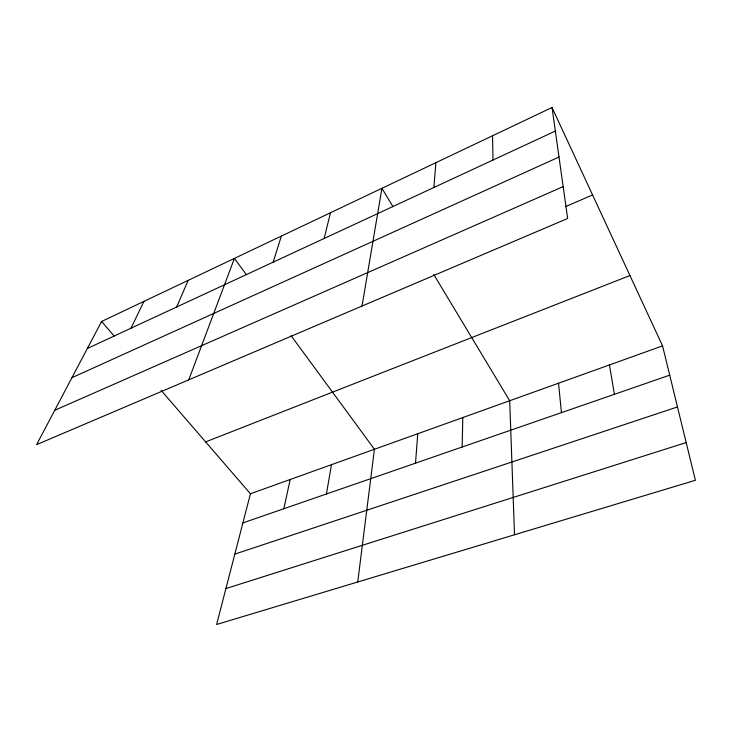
<?xml version="1.0" encoding="UTF-8"?>
<svg xmlns="http://www.w3.org/2000/svg" width="732" height="732" viewBox="0 0 732 732"><rect width="100%" height="100%" fill="white"/><g stroke="black" fill="none" stroke-linecap="round" stroke-linejoin="round"><path stroke-width="1.1" d="M462.148 447.014L462.807 417.56M415.511 463.155L417.752 433.728M433.884 187.493L435.879 162.678M357.728 581.995L374.427 449.274L291.199 335.805M362.02 306.058L381.93 188.307L393.002 206.717M326.408 493.999L331.495 464.683M283.833 508.74L290.192 479.506M324.139 238.476L330.48 212.747M161.113 390.376L250.435 493.771L216.617 624.497L695.4 480.284L662.561 345.879L552.029 107.503L101.602 321.485L36.6 444.653L567.648 218.475L552.029 107.503M273.146 262.175L281.363 236.088M188.746 379.853L234.414 258.387L246.41 274.738M176.659 306.992L188.17 280.356M130.991 328.211L143.939 301.364M87.346 348.487L555.35 131.065M71.937 377.694L559.001 157.032M54.735 410.286L563.164 186.605M565.507 206.634L592.581 194.959M205.619 441.899L629.95 275.534M250.435 493.771L662.561 345.879M242.896 522.913L669.716 375.159M234.816 554.124L677.484 406.946M225.904 588.583L686.186 442.567M101.602 321.485L114.201 336.07M433.737 274.445L509.692 400.733L514.523 534.772M609.445 364.939L614.395 394.31M558.534 383.211L561.453 412.628M492.508 135.777L493.029 160.015"/></g></svg>
